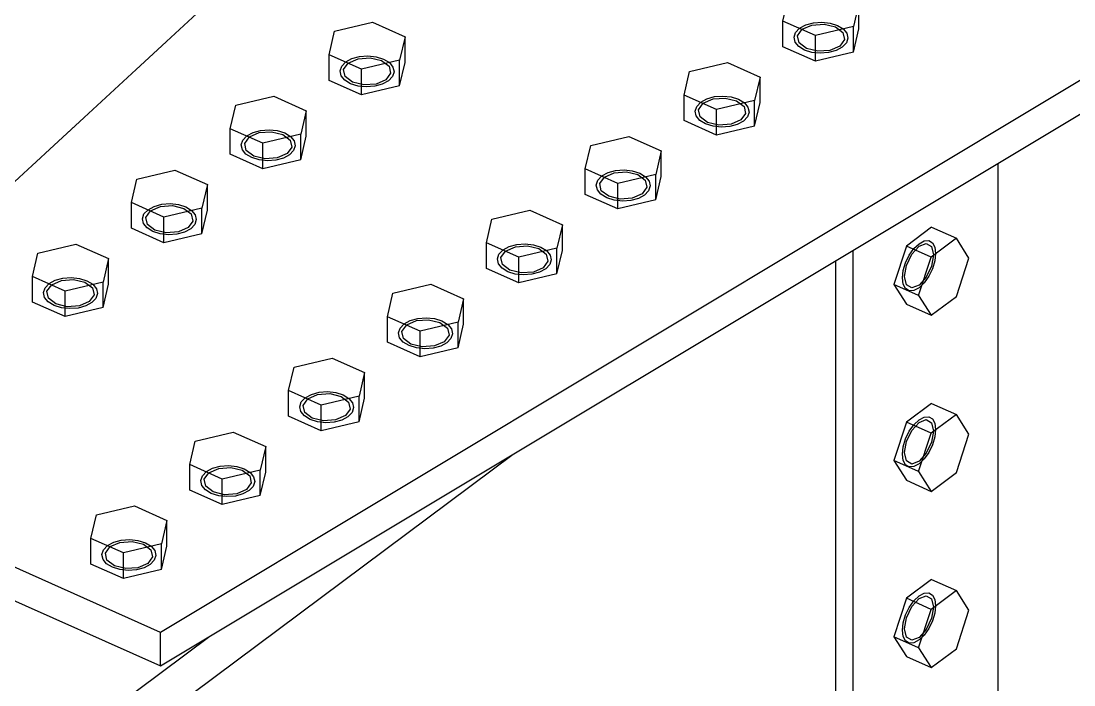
# Model space of a CAD drawing. Header units: millimetres. Extents: x 15962 to 71432, y 9666 to 72266.
# Drawn here: x 28339 to 28827.1, y 43387.7 to 43695.5 of the extents above; entities that cross this region are included whole.
import ezdxf

# ---------------------------------------------------------------- set-up
doc = ezdxf.new("R2010")
doc.units = ezdxf.units.MM
doc.header["$LTSCALE"] = 2

msp = doc.modelspace()

# ---------------------------------------------------------------- linework, layer by layer
at = {"color": 2, "linetype": 'Continuous'}
for p, q in [((28205.4916, 43500.6278), (28670.7147, 43929.9578)), ((29082.0542, 43819.3012), (28403.6067, 43412.0824)), ((28403.6067, 43396.5662), (29082.0542, 43803.785)), ((28792.0144, 42919.4261), (28792.0144, 43629.6969)), ((28724.6705, 43589.2756), (28724.6705, 42869.2284)), ((28716.7636, 42872.7618), (28716.7636, 43584.5297)), ((28403.6067, 43412.0824), (28205.4916, 43500.6278)), ((27803.8306, 42925.7135), (28567.1073, 43494.7028)), ((28205.4916, 43485.1116), (28403.6067, 43396.5662)), ((27803.8306, 42946.1295), (28426.5345, 43410.328)), ((28403.6067, 43396.5662), (28403.6067, 43412.0824))]:
    msp.add_line(p, q, dxfattribs=at)
at = {"color": 7, "linetype": 'Continuous'}
for p, q in [((28692.2069, 43695.4976), (28694.749, 43706.3954)), ((28727.4539, 43703.8542), (28724.9119, 43692.9564)), ((28727.4539, 43691.9966), (28727.4539, 43703.8542)), ((28484.3517, 43690.7699), (28501.9752, 43694.9482)), ((28501.9752, 43694.9482), (28517.0567, 43688.2287)), ((28692.2069, 43683.64), (28692.2069, 43695.4976)), ((28707.2884, 43688.7781), (28692.2069, 43695.4976)), ((28699.9358, 43692.2268), (28702.7805, 43693.7757)), ((28701.1232, 43691.6978), (28705.6506, 43693.6907)), ((28702.7805, 43693.7757), (28706.3153, 43694.7415)), ((28705.6506, 43693.6907), (28711.2981, 43694.1101)), ((28706.3153, 43694.7415), (28710.1942, 43695.0295)), ((28724.9119, 43692.9564), (28707.2884, 43688.7781)), ((28710.1942, 43695.0295), (28714.0374, 43694.6117)), ((28711.2981, 43694.1101), (28716.5523, 43692.8436)), ((28714.0374, 43694.6117), (28717.4689, 43693.5289)), ((28716.5523, 43692.8436), (28720.0054, 43690.2306)), ((28717.4689, 43693.5289), (28720.1527, 43691.8871)), ((28724.9119, 43681.0988), (28724.9119, 43692.9564)), ((28481.8096, 43679.8721), (28484.3517, 43690.7699)), ((28517.0567, 43688.2287), (28514.5146, 43677.331)), ((28517.0567, 43676.3711), (28517.0567, 43688.2287)), ((28697.3357, 43688.0282), (28698.0597, 43690.2463)), ((28697.8349, 43685.7895), (28697.3357, 43688.0282)), ((28698.0597, 43690.2463), (28699.9358, 43692.2268)), ((28698.9288, 43688.6653), (28701.1232, 43691.6978)), ((28699.6555, 43685.4059), (28698.9288, 43688.6653)), ((28707.2884, 43676.9205), (28707.2884, 43688.7781)), ((28720.0054, 43690.2306), (28720.7321, 43686.9712)), ((28720.1527, 43691.8871), (28721.826, 43689.847)), ((28721.826, 43689.847), (28722.3251, 43687.6084)), ((28724.9119, 43681.0988), (28727.4539, 43691.9966)), ((28707.2884, 43676.9205), (28692.2069, 43683.64)), ((28699.5082, 43683.7495), (28697.8349, 43685.7895)), ((28702.1919, 43682.1076), (28699.5082, 43683.7495)), ((28703.1086, 43682.7929), (28699.6555, 43685.4059)), ((28718.5377, 43683.9388), (28714.0102, 43681.9459)), ((28719.7251, 43683.4098), (28716.8804, 43681.8609)), ((28720.7321, 43686.9712), (28718.5377, 43683.9388)), ((28721.6012, 43685.3902), (28719.7251, 43683.4098)), ((28722.3251, 43687.6084), (28721.6012, 43685.3902)), ((28481.8096, 43668.0145), (28481.8096, 43679.8721)), ((28496.8911, 43673.1527), (28481.8096, 43679.8721)), ((28492.3832, 43678.1502), (28495.918, 43679.116)), ((28495.2534, 43678.0652), (28500.9008, 43678.4846)), ((28495.918, 43679.116), (28499.7969, 43679.4041)), ((28499.7969, 43679.4041), (28503.6402, 43678.9862)), ((28500.9008, 43678.4846), (28506.155, 43677.2182)), ((28503.6402, 43678.9862), (28507.0716, 43677.9034)), ((28705.6234, 43681.0248), (28702.1919, 43682.1076)), ((28708.3628, 43681.5265), (28703.1086, 43682.7929)), ((28709.4667, 43680.607), (28705.6234, 43681.0248)), ((28724.9119, 43681.0988), (28707.2884, 43676.9205)), ((28714.0102, 43681.9459), (28708.3628, 43681.5265)), ((28713.3456, 43680.8951), (28709.4667, 43680.607)), ((28716.8804, 43681.8609), (28713.3456, 43680.8951)), ((28486.9385, 43672.4027), (28487.6624, 43674.6209)), ((28487.6624, 43674.6209), (28489.5385, 43676.6013)), ((28488.5315, 43673.0399), (28490.7259, 43676.0723)), ((28489.5385, 43676.6013), (28492.3832, 43678.1502)), ((28490.7259, 43676.0723), (28495.2534, 43678.0652)), ((28514.5146, 43677.331), (28496.8911, 43673.1527)), ((28506.155, 43677.2182), (28509.6081, 43674.6051)), ((28507.0716, 43677.9034), (28509.7554, 43676.2616)), ((28509.6081, 43674.6051), (28510.3348, 43671.3457)), ((28509.7554, 43676.2616), (28511.4287, 43674.2215)), ((28511.4287, 43674.2215), (28511.9279, 43671.9829)), ((28514.5146, 43665.4733), (28514.5146, 43677.331)), ((28514.5146, 43665.4733), (28517.0567, 43676.3711)), ((28648.9181, 43672.1316), (28666.5416, 43676.3099)), ((28666.5416, 43676.3099), (28681.6231, 43669.5904)), ((28487.4376, 43670.1641), (28486.9385, 43672.4027)), ((28489.1109, 43668.124), (28487.4376, 43670.1641)), ((28489.2582, 43669.7805), (28488.5315, 43673.0399)), ((28492.7113, 43667.1674), (28489.2582, 43669.7805)), ((28496.8911, 43661.295), (28496.8911, 43673.1527)), ((28510.3348, 43671.3457), (28508.1404, 43668.3133)), ((28511.2039, 43669.7647), (28509.3278, 43667.7843)), ((28511.9279, 43671.9829), (28511.2039, 43669.7647)), ((28646.376, 43661.2338), (28648.9181, 43672.1316)), ((28681.6231, 43669.5904), (28679.081, 43658.6926)), ((28681.6231, 43657.7328), (28681.6231, 43669.5904)), ((28496.8911, 43661.295), (28481.8096, 43668.0145)), ((28491.7947, 43666.4822), (28489.1109, 43668.124)), ((28495.2261, 43665.3994), (28491.7947, 43666.4822)), ((28497.9655, 43665.901), (28492.7113, 43667.1674)), ((28499.0694, 43664.9815), (28495.2261, 43665.3994)), ((28514.5146, 43665.4733), (28496.8911, 43661.295)), ((28503.6129, 43666.3204), (28497.9655, 43665.901)), ((28502.9483, 43665.2696), (28499.0694, 43664.9815)), ((28506.4831, 43666.2354), (28502.9483, 43665.2696)), ((28508.1404, 43668.3133), (28503.6129, 43666.3204)), ((28509.3278, 43667.7843), (28506.4831, 43666.2354)), ((28438.5208, 43656.5061), (28456.1444, 43660.6844)), ((28456.1444, 43660.6844), (28471.2258, 43653.9649)), ((28646.376, 43649.3762), (28646.376, 43661.2338)), ((28661.4575, 43654.5143), (28646.376, 43661.2338)), ((28654.1049, 43657.963), (28656.9496, 43659.5119)), ((28655.2923, 43657.434), (28659.8198, 43659.4269)), ((28656.9496, 43659.5119), (28660.4844, 43660.4777)), ((28659.8198, 43659.4269), (28665.4672, 43659.8463)), ((28660.4844, 43660.4777), (28664.3633, 43660.7657)), ((28679.081, 43658.6926), (28661.4575, 43654.5143)), ((28664.3633, 43660.7657), (28668.2066, 43660.3479)), ((28665.4672, 43659.8463), (28670.7214, 43658.5798)), ((28668.2066, 43660.3479), (28671.638, 43659.2651)), ((28671.638, 43659.2651), (28674.3218, 43657.6233)), ((28679.081, 43646.835), (28679.081, 43658.6926)), ((28435.9788, 43645.6083), (28438.5208, 43656.5061)), ((28471.2258, 43653.9649), (28468.6837, 43643.0671)), ((28471.2258, 43642.1073), (28471.2258, 43653.9649)), ((28651.5048, 43653.7644), (28652.2288, 43655.9825)), ((28652.004, 43651.5257), (28651.5048, 43653.7644)), ((28652.2288, 43655.9825), (28654.1049, 43657.963)), ((28653.0979, 43654.4015), (28655.2923, 43657.434)), ((28653.8246, 43651.1421), (28653.0979, 43654.4015)), ((28661.4575, 43642.6567), (28661.4575, 43654.5143)), ((28670.7214, 43658.5798), (28674.1745, 43655.9668)), ((28674.1745, 43655.9668), (28674.9012, 43652.7074)), ((28674.3218, 43657.6233), (28675.9951, 43655.5832)), ((28675.9951, 43655.5832), (28676.4943, 43653.3445)), ((28679.081, 43646.835), (28681.6231, 43657.7328)), ((28661.4575, 43642.6567), (28646.376, 43649.3762)), ((28653.6773, 43649.4856), (28652.004, 43651.5257)), ((28656.3611, 43647.8438), (28653.6773, 43649.4856)), ((28657.2777, 43648.5291), (28653.8246, 43651.1421)), ((28672.7068, 43649.675), (28668.1793, 43647.6821)), ((28673.8942, 43649.146), (28671.0495, 43647.597)), ((28674.9012, 43652.7074), (28672.7068, 43649.675)), ((28675.7703, 43651.1264), (28673.8942, 43649.146)), ((28676.4943, 43653.3445), (28675.7703, 43651.1264)), ((28435.9788, 43633.7507), (28435.9788, 43645.6083)), ((28451.0602, 43638.8888), (28435.9788, 43645.6083)), ((28446.5523, 43643.8864), (28450.0871, 43644.8522)), ((28449.4225, 43643.8014), (28455.0699, 43644.2208)), ((28450.0871, 43644.8522), (28453.966, 43645.1402)), ((28453.966, 43645.1402), (28457.8093, 43644.7224)), ((28455.0699, 43644.2208), (28460.3241, 43642.9543)), ((28457.8093, 43644.7224), (28461.2408, 43643.6396)), ((28659.7925, 43646.761), (28656.3611, 43647.8438)), ((28662.5319, 43647.2626), (28657.2777, 43648.5291)), ((28663.6358, 43646.3432), (28659.7925, 43646.761)), ((28679.081, 43646.835), (28661.4575, 43642.6567)), ((28668.1793, 43647.6821), (28662.5319, 43647.2626)), ((28667.5147, 43646.6313), (28663.6358, 43646.3432)), ((28671.0495, 43647.597), (28667.5147, 43646.6313)), ((28441.1076, 43638.1389), (28441.8315, 43640.357)), ((28441.8315, 43640.357), (28443.7077, 43642.3375)), ((28442.7006, 43638.776), (28444.895, 43641.8085)), ((28443.7077, 43642.3375), (28446.5523, 43643.8864)), ((28444.895, 43641.8085), (28449.4225, 43643.8014)), ((28468.6837, 43643.0671), (28451.0602, 43638.8888)), ((28460.3241, 43642.9543), (28463.7772, 43640.3413)), ((28461.2408, 43643.6396), (28463.9245, 43641.9978)), ((28463.7772, 43640.3413), (28464.5039, 43637.0819)), ((28463.9245, 43641.9978), (28465.5979, 43639.9577)), ((28465.5979, 43639.9577), (28466.097, 43637.719)), ((28468.6837, 43631.2095), (28468.6837, 43643.0671)), ((28468.6837, 43631.2095), (28471.2258, 43642.1073)), ((28603.0872, 43637.8678), (28620.7107, 43642.0461)), ((28620.7107, 43642.0461), (28635.7922, 43635.3266)), ((28441.6067, 43635.9002), (28441.1076, 43638.1389)), ((28443.28, 43633.8601), (28441.6067, 43635.9002)), ((28443.4273, 43635.5166), (28442.7006, 43638.776)), ((28446.8804, 43632.9036), (28443.4273, 43635.5166)), ((28451.0602, 43627.0312), (28451.0602, 43638.8888)), ((28464.5039, 43637.0819), (28462.3095, 43634.0495)), ((28465.373, 43635.5009), (28463.4969, 43633.5205)), ((28466.097, 43637.719), (28465.373, 43635.5009)), ((28600.5452, 43626.97), (28603.0872, 43637.8678)), ((28635.7922, 43635.3266), (28633.2501, 43624.4288)), ((28635.7922, 43623.469), (28635.7922, 43635.3266)), ((28451.0602, 43627.0312), (28435.9788, 43633.7507)), ((28445.9638, 43632.2183), (28443.28, 43633.8601)), ((28449.3953, 43631.1355), (28445.9638, 43632.2183)), ((28452.1346, 43631.6371), (28446.8804, 43632.9036)), ((28453.2385, 43630.7177), (28449.3953, 43631.1355)), ((28468.6837, 43631.2095), (28451.0602, 43627.0312)), ((28457.7821, 43632.0566), (28452.1346, 43631.6371)), ((28457.1174, 43631.0058), (28453.2385, 43630.7177)), ((28460.6522, 43631.9716), (28457.1174, 43631.0058)), ((28462.3095, 43634.0495), (28457.7821, 43632.0566)), ((28463.4969, 43633.5205), (28460.6522, 43631.9716)), ((28392.69, 43622.2423), (28410.3135, 43626.4206)), ((28410.3135, 43626.4206), (28425.3949, 43619.7011)), ((28600.5452, 43615.1124), (28600.5452, 43626.97)), ((28615.6266, 43620.2505), (28600.5452, 43626.97)), ((28608.274, 43623.6992), (28611.1187, 43625.2481)), ((28609.4614, 43623.1701), (28613.9889, 43625.1631)), ((28611.1187, 43625.2481), (28614.6535, 43626.2138)), ((28613.9889, 43625.1631), (28619.6363, 43625.5825)), ((28614.6535, 43626.2138), (28618.5324, 43626.5019)), ((28618.5324, 43626.5019), (28622.3757, 43626.0841)), ((28619.6363, 43625.5825), (28624.8905, 43624.316)), ((28622.3757, 43626.0841), (28625.8071, 43625.0013)), ((28625.8071, 43625.0013), (28628.4909, 43623.3595)), ((28390.1479, 43611.3445), (28392.69, 43622.2423)), ((28425.3949, 43619.7011), (28422.8528, 43608.8033)), ((28425.3949, 43607.8435), (28425.3949, 43619.7011)), ((28605.674, 43619.5006), (28606.3979, 43621.7187)), ((28606.3979, 43621.7187), (28608.274, 43623.6992)), ((28607.267, 43620.1377), (28609.4614, 43623.1701)), ((28607.9937, 43616.8783), (28607.267, 43620.1377)), ((28633.2501, 43624.4288), (28615.6266, 43620.2505)), ((28615.6266, 43608.3929), (28615.6266, 43620.2505)), ((28624.8905, 43624.316), (28628.3436, 43621.703)), ((28628.3436, 43621.703), (28629.0703, 43618.4436)), ((28628.4909, 43623.3595), (28630.1642, 43621.3194)), ((28630.1642, 43621.3194), (28630.6634, 43619.0807)), ((28633.2501, 43612.5712), (28633.2501, 43624.4288)), ((28633.2501, 43612.5712), (28635.7922, 43623.469)), ((28615.6266, 43608.3929), (28600.5452, 43615.1124)), ((28606.1731, 43617.2619), (28605.674, 43619.5006)), ((28607.8464, 43615.2218), (28606.1731, 43617.2619)), ((28610.5302, 43613.58), (28607.8464, 43615.2218)), ((28611.4468, 43614.2653), (28607.9937, 43616.8783)), ((28626.8759, 43615.4112), (28622.3485, 43613.4182)), ((28628.0633, 43614.8821), (28625.2186, 43613.3332)), ((28629.0703, 43618.4436), (28626.8759, 43615.4112)), ((28629.9394, 43616.8626), (28628.0633, 43614.8821)), ((28630.6634, 43619.0807), (28629.9394, 43616.8626)), ((28390.1479, 43599.4869), (28390.1479, 43611.3445)), ((28405.2293, 43604.625), (28390.1479, 43611.3445)), ((28400.7215, 43609.6226), (28404.2563, 43610.5884)), ((28403.5916, 43609.5376), (28409.2391, 43609.957)), ((28404.2563, 43610.5884), (28408.1351, 43610.8764)), ((28408.1351, 43610.8764), (28411.9784, 43610.4586)), ((28409.2391, 43609.957), (28414.4933, 43608.6905)), ((28411.9784, 43610.4586), (28415.4099, 43609.3758)), ((28613.9617, 43612.4972), (28610.5302, 43613.58)), ((28616.701, 43612.9988), (28611.4468, 43614.2653)), ((28617.8049, 43612.0794), (28613.9617, 43612.4972)), ((28633.2501, 43612.5712), (28615.6266, 43608.3929)), ((28622.3485, 43613.4182), (28616.701, 43612.9988)), ((28621.6838, 43612.3675), (28617.8049, 43612.0794)), ((28625.2186, 43613.3332), (28621.6838, 43612.3675)), ((28395.2767, 43603.8751), (28396.0006, 43606.0932)), ((28396.0006, 43606.0932), (28397.8768, 43608.0737)), ((28396.8697, 43604.5122), (28399.0641, 43607.5447)), ((28397.8768, 43608.0737), (28400.7215, 43609.6226)), ((28399.0641, 43607.5447), (28403.5916, 43609.5376)), ((28422.8528, 43608.8033), (28405.2293, 43604.625)), ((28414.4933, 43608.6905), (28417.9463, 43606.0775)), ((28415.4099, 43609.3758), (28418.0936, 43607.734)), ((28417.9463, 43606.0775), (28418.673, 43602.8181)), ((28418.0936, 43607.734), (28419.767, 43605.6939)), ((28419.767, 43605.6939), (28420.2661, 43603.4552)), ((28422.8528, 43596.9457), (28422.8528, 43608.8033)), ((28422.8528, 43596.9457), (28425.3949, 43607.8435)), ((28557.2564, 43603.6039), (28574.8799, 43607.7823)), ((28574.8799, 43607.7823), (28589.9613, 43601.0628)), ((28395.7758, 43601.6364), (28395.2767, 43603.8751)), ((28397.4492, 43599.5963), (28395.7758, 43601.6364)), ((28397.5965, 43601.2528), (28396.8697, 43604.5122)), ((28401.0495, 43598.6398), (28397.5965, 43601.2528)), ((28405.2293, 43592.7674), (28405.2293, 43604.625)), ((28418.673, 43602.8181), (28416.4787, 43599.7857)), ((28419.5422, 43601.2371), (28417.666, 43599.2567)), ((28420.2661, 43603.4552), (28419.5422, 43601.2371)), ((28554.7143, 43592.7062), (28557.2564, 43603.6039)), ((28589.9613, 43601.0628), (28587.4192, 43590.165)), ((28589.9613, 43589.2051), (28589.9613, 43601.0628)), ((28405.2293, 43592.7674), (28390.1479, 43599.4869)), ((28400.1329, 43597.9545), (28397.4492, 43599.5963)), ((28403.5644, 43596.8717), (28400.1329, 43597.9545)), ((28406.3037, 43597.3733), (28401.0495, 43598.6398)), ((28407.4077, 43596.4539), (28403.5644, 43596.8717)), ((28422.8528, 43596.9457), (28405.2293, 43592.7674)), ((28411.9512, 43597.7927), (28406.3037, 43597.3733)), ((28411.2865, 43596.742), (28407.4077, 43596.4539)), ((28414.8213, 43597.7077), (28411.2865, 43596.742)), ((28416.4787, 43599.7857), (28411.9512, 43597.7927)), ((28417.666, 43599.2567), (28414.8213, 43597.7077)), ((28761.1134, 43599.9294), (28749.4491, 43591.2349)), ((28761.1134, 43599.9294), (28772.5942, 43594.7989)), ((28346.8591, 43587.9785), (28364.4826, 43592.1568)), ((28364.4826, 43592.1568), (28379.564, 43585.4373)), ((28554.7143, 43580.8485), (28554.7143, 43592.7062)), ((28569.7957, 43585.9867), (28554.7143, 43592.7062)), ((28562.4432, 43589.4354), (28565.2879, 43590.9843)), ((28563.6305, 43588.9063), (28568.158, 43590.8993)), ((28565.2879, 43590.9843), (28568.8227, 43591.95)), ((28568.158, 43590.8993), (28573.8055, 43591.3187)), ((28568.8227, 43591.95), (28572.7015, 43592.2381)), ((28572.7015, 43592.2381), (28576.5448, 43591.8203)), ((28573.8055, 43591.3187), (28579.0597, 43590.0522)), ((28576.5448, 43591.8203), (28579.9763, 43590.7375)), ((28579.9763, 43590.7375), (28582.66, 43589.0957)), ((28749.4491, 43591.2349), (28743.6169, 43573.4131)), ((28760.9299, 43586.1044), (28749.4491, 43591.2349)), ((28751.914, 43587.3772), (28755.2812, 43591.0906)), ((28752.9164, 43590.0532), (28755.2812, 43592.3156)), ((28755.2812, 43592.3156), (28757.646, 43593.5787)), ((28755.2812, 43591.0906), (28758.6484, 43592.397)), ((28757.646, 43593.5787), (28759.7794, 43593.7189)), ((28758.6484, 43592.397), (28761.1134, 43590.9463)), ((28759.7794, 43593.7189), (28761.4724, 43592.7225)), ((28772.5942, 43594.7989), (28760.9299, 43586.1044)), ((28761.1134, 43590.9463), (28762.0156, 43587.1273)), ((28761.4724, 43592.7225), (28762.5594, 43590.6871)), ((28762.5594, 43590.6871), (28762.9339, 43587.8118)), ((28778.4263, 43585.6716), (28772.5942, 43594.7989)), ((28344.317, 43577.0807), (28346.8591, 43587.9785)), ((28379.564, 43585.4373), (28377.022, 43574.5395)), ((28379.564, 43573.5797), (28379.564, 43585.4373)), ((28559.8431, 43585.2368), (28560.567, 43587.4549)), ((28560.567, 43587.4549), (28562.4432, 43589.4354)), ((28561.4361, 43585.8739), (28563.6305, 43588.9063)), ((28562.1629, 43582.6145), (28561.4361, 43585.8739)), ((28587.4192, 43590.165), (28569.7957, 43585.9867)), ((28569.7957, 43574.1291), (28569.7957, 43585.9867)), ((28579.0597, 43590.0522), (28582.5127, 43587.4392)), ((28582.5127, 43587.4392), (28583.2394, 43584.1798)), ((28582.66, 43589.0957), (28584.3334, 43587.0556)), ((28584.3334, 43587.0556), (28584.8325, 43584.8169)), ((28587.4192, 43578.3074), (28587.4192, 43590.165)), ((28587.4192, 43578.3074), (28589.9613, 43589.2051)), ((28749.09, 43583.4928), (28750.7831, 43587.0131)), ((28749.4491, 43582.2518), (28751.914, 43587.3772)), ((28750.7831, 43587.0131), (28752.9164, 43590.0532)), ((28755.0977, 43568.2826), (28760.9299, 43586.1044)), ((28762.0156, 43587.1273), (28761.1134, 43581.9633)), ((28762.9339, 43587.8118), (28762.5594, 43584.3782)), ((28772.5942, 43567.8497), (28778.4263, 43585.6716)), ((28569.7957, 43574.1291), (28554.7143, 43580.8485)), ((28560.3422, 43582.9981), (28559.8431, 43585.2368)), ((28562.0156, 43580.958), (28560.3422, 43582.9981)), ((28564.6993, 43579.3162), (28562.0156, 43580.958)), ((28565.6159, 43580.0015), (28562.1629, 43582.6145)), ((28581.0451, 43581.1473), (28576.5176, 43579.1544)), ((28582.2324, 43580.6183), (28579.3877, 43579.0694)), ((28583.2394, 43584.1798), (28581.0451, 43581.1473)), ((28584.1086, 43582.5988), (28582.2324, 43580.6183)), ((28584.8325, 43584.8169), (28584.1086, 43582.5988)), ((28748.003, 43579.8369), (28749.09, 43583.4928)), ((28748.5468, 43577.0878), (28749.4491, 43582.2518)), ((28761.1134, 43581.9633), (28758.6484, 43576.8379)), ((28761.4724, 43580.7223), (28759.7794, 43577.202)), ((28762.5594, 43584.3782), (28761.4724, 43580.7223)), ((28344.317, 43565.223), (28344.317, 43577.0807)), ((28359.3984, 43570.3612), (28344.317, 43577.0807)), ((28354.8906, 43575.3588), (28358.4254, 43576.3245)), ((28357.7607, 43575.2738), (28363.4082, 43575.6932)), ((28358.4254, 43576.3245), (28362.3043, 43576.6126)), ((28362.3043, 43576.6126), (28366.1475, 43576.1948)), ((28363.4082, 43575.6932), (28368.6624, 43574.4267)), ((28366.1475, 43576.1948), (28369.579, 43575.112)), ((28568.1308, 43578.2334), (28564.6993, 43579.3162)), ((28570.8701, 43578.735), (28565.6159, 43580.0015)), ((28571.974, 43577.8156), (28568.1308, 43578.2334)), ((28587.4192, 43578.3074), (28569.7957, 43574.1291)), ((28576.5176, 43579.1544), (28570.8701, 43578.735)), ((28575.8529, 43578.1036), (28571.974, 43577.8156)), ((28579.3877, 43579.0694), (28575.8529, 43578.1036)), ((28747.6285, 43576.4033), (28748.003, 43579.8369)), ((28748.003, 43573.528), (28747.6285, 43576.4033)), ((28749.4491, 43573.2688), (28748.5468, 43577.0878)), ((28758.6484, 43576.8379), (28755.2812, 43573.1245)), ((28759.7794, 43577.202), (28757.646, 43574.1619)), ((28349.4458, 43569.6113), (28350.1698, 43571.8294)), ((28350.1698, 43571.8294), (28352.0459, 43573.8099)), ((28351.0389, 43570.2484), (28353.2332, 43573.2808)), ((28352.0459, 43573.8099), (28354.8906, 43575.3588)), ((28353.2332, 43573.2808), (28357.7607, 43575.2738)), ((28377.022, 43574.5395), (28359.3984, 43570.3612)), ((28368.6624, 43574.4267), (28372.1155, 43571.8137)), ((28369.579, 43575.112), (28372.2628, 43573.4702)), ((28372.1155, 43571.8137), (28372.8422, 43568.5543)), ((28372.2628, 43573.4702), (28373.9361, 43571.4301)), ((28373.9361, 43571.4301), (28374.4352, 43569.1914)), ((28377.022, 43562.6819), (28377.022, 43574.5395)), ((28377.022, 43562.6819), (28379.564, 43573.5797)), ((28511.4255, 43569.3401), (28529.049, 43573.5184)), ((28529.049, 43573.5184), (28544.1304, 43566.799)), ((28755.0977, 43568.2826), (28743.6169, 43573.4131)), ((28743.6169, 43573.4131), (28749.4491, 43564.2857)), ((28749.09, 43571.4926), (28748.003, 43573.528)), ((28750.7831, 43570.4962), (28749.09, 43571.4926)), ((28751.914, 43571.8181), (28749.4491, 43573.2688)), ((28755.2812, 43573.1245), (28751.914, 43571.8181)), ((28755.2812, 43571.8995), (28752.9164, 43570.6364)), ((28757.646, 43574.1619), (28755.2812, 43571.8995)), ((28349.9449, 43567.3726), (28349.4458, 43569.6113)), ((28351.6183, 43565.3325), (28349.9449, 43567.3726)), ((28351.7656, 43566.989), (28351.0389, 43570.2484)), ((28355.2187, 43564.376), (28351.7656, 43566.989)), ((28359.3984, 43558.5036), (28359.3984, 43570.3612)), ((28372.8422, 43568.5543), (28370.6478, 43565.5219)), ((28373.7113, 43566.9733), (28371.8351, 43564.9928)), ((28374.4352, 43569.1914), (28373.7113, 43566.9733)), ((28508.8834, 43558.4424), (28511.4255, 43569.3401)), ((28544.1304, 43566.799), (28541.5883, 43555.9012)), ((28544.1304, 43554.9413), (28544.1304, 43566.799)), ((28752.9164, 43570.6364), (28750.7831, 43570.4962)), ((28755.0977, 43568.2826), (28760.9299, 43559.1552)), ((28760.9299, 43559.1552), (28772.5942, 43567.8497)), ((28359.3984, 43558.5036), (28344.317, 43565.223)), ((28354.302, 43563.6907), (28351.6183, 43565.3325)), ((28357.7335, 43562.6079), (28354.302, 43563.6907)), ((28360.4729, 43563.1095), (28355.2187, 43564.376)), ((28361.5768, 43562.1901), (28357.7335, 43562.6079)), ((28377.022, 43562.6819), (28359.3984, 43558.5036)), ((28366.1203, 43563.5289), (28360.4729, 43563.1095)), ((28365.4557, 43562.4782), (28361.5768, 43562.1901)), ((28368.9904, 43563.4439), (28365.4557, 43562.4782)), ((28370.6478, 43565.5219), (28366.1203, 43563.5289)), ((28371.8351, 43564.9928), (28368.9904, 43563.4439)), ((28749.4491, 43564.2857), (28760.9299, 43559.1552)), ((28508.8834, 43546.5847), (28508.8834, 43558.4424)), ((28523.9648, 43551.7229), (28508.8834, 43558.4424)), ((28516.6123, 43555.1715), (28519.457, 43556.7205)), ((28517.7996, 43554.6425), (28522.3271, 43556.6354)), ((28519.457, 43556.7205), (28522.9918, 43557.6862)), ((28522.3271, 43556.6354), (28527.9746, 43557.0549)), ((28522.9918, 43557.6862), (28526.8707, 43557.9743)), ((28526.8707, 43557.9743), (28530.7139, 43557.5565)), ((28527.9746, 43557.0549), (28533.2288, 43555.7884)), ((28530.7139, 43557.5565), (28534.1454, 43556.4737)), ((28534.1454, 43556.4737), (28536.8291, 43554.8319)), ((28514.0122, 43550.973), (28514.7361, 43553.1911)), ((28514.7361, 43553.1911), (28516.6123, 43555.1715)), ((28515.6053, 43551.6101), (28517.7996, 43554.6425)), ((28516.332, 43548.3507), (28515.6053, 43551.6101)), ((28541.5883, 43555.9012), (28523.9648, 43551.7229)), ((28523.9648, 43539.8652), (28523.9648, 43551.7229)), ((28533.2288, 43555.7884), (28536.6819, 43553.1754)), ((28536.6819, 43553.1754), (28537.4086, 43549.916)), ((28536.8291, 43554.8319), (28538.5025, 43552.7918)), ((28538.5025, 43552.7918), (28539.0016, 43550.5531)), ((28541.5883, 43544.0435), (28541.5883, 43555.9012)), ((28541.5883, 43544.0435), (28544.1304, 43554.9413)), ((28523.9648, 43539.8652), (28508.8834, 43546.5847)), ((28514.5113, 43548.7343), (28514.0122, 43550.973)), ((28516.1847, 43546.6942), (28514.5113, 43548.7343)), ((28518.8684, 43545.0524), (28516.1847, 43546.6942)), ((28519.785, 43545.7377), (28516.332, 43548.3507)), ((28535.2142, 43546.8835), (28530.6867, 43544.8906)), ((28537.4086, 43549.916), (28535.2142, 43546.8835)), ((28538.2777, 43548.335), (28536.4015, 43546.3545)), ((28539.0016, 43550.5531), (28538.2777, 43548.335)), ((28522.2999, 43543.9696), (28518.8684, 43545.0524)), ((28525.0392, 43544.4712), (28519.785, 43545.7377)), ((28526.1432, 43543.5518), (28522.2999, 43543.9696)), ((28541.5883, 43544.0435), (28523.9648, 43539.8652)), ((28530.6867, 43544.8906), (28525.0392, 43544.4712)), ((28530.022, 43543.8398), (28526.1432, 43543.5518)), ((28533.5568, 43544.8056), (28530.022, 43543.8398)), ((28536.4015, 43546.3545), (28533.5568, 43544.8056)), ((28465.5946, 43535.0763), (28483.2181, 43539.2546)), ((28483.2181, 43539.2546), (28498.2995, 43532.5351)), ((28463.0525, 43524.1785), (28465.5946, 43535.0763)), ((28498.2995, 43532.5351), (28495.7575, 43521.6374)), ((28498.2995, 43520.6775), (28498.2995, 43532.5351)), ((28463.0525, 43512.3209), (28463.0525, 43524.1785)), ((28478.134, 43517.4591), (28463.0525, 43524.1785)), ((28470.7814, 43520.9077), (28473.6261, 43522.4566)), ((28471.9688, 43520.3787), (28476.4962, 43522.3716)), ((28473.6261, 43522.4566), (28477.1609, 43523.4224)), ((28476.4962, 43522.3716), (28482.1437, 43522.791)), ((28477.1609, 43523.4224), (28481.0398, 43523.7105)), ((28481.0398, 43523.7105), (28484.8831, 43523.2926)), ((28482.1437, 43522.791), (28487.3979, 43521.5246)), ((28484.8831, 43523.2926), (28488.3145, 43522.2098)), ((28488.3145, 43522.2098), (28490.9983, 43520.568)), ((28468.1813, 43516.7091), (28468.9053, 43518.9273)), ((28468.9053, 43518.9273), (28470.7814, 43520.9077)), ((28469.7744, 43517.3463), (28471.9688, 43520.3787)), ((28470.5011, 43514.0869), (28469.7744, 43517.3463)), ((28495.7575, 43521.6374), (28478.134, 43517.4591)), ((28478.134, 43505.6014), (28478.134, 43517.4591)), ((28487.3979, 43521.5246), (28490.851, 43518.9116)), ((28490.851, 43518.9116), (28491.5777, 43515.6521)), ((28490.9983, 43520.568), (28492.6716, 43518.528)), ((28492.6716, 43518.528), (28493.1707, 43516.2893)), ((28495.7575, 43509.7797), (28495.7575, 43521.6374)), ((28495.7575, 43509.7797), (28498.2995, 43520.6775)), ((28761.1134, 43518.2652), (28749.4491, 43509.5707)), ((28761.1134, 43518.2652), (28772.5942, 43513.1348)), ((28478.134, 43505.6014), (28463.0525, 43512.3209)), ((28468.6805, 43514.4705), (28468.1813, 43516.7091)), ((28470.3538, 43512.4304), (28468.6805, 43514.4705)), ((28473.0376, 43510.7886), (28470.3538, 43512.4304)), ((28473.9542, 43511.4738), (28470.5011, 43514.0869)), ((28489.3833, 43512.6197), (28484.8558, 43510.6268)), ((28491.5777, 43515.6521), (28489.3833, 43512.6197)), ((28492.4468, 43514.0711), (28490.5707, 43512.0907)), ((28493.1707, 43516.2893), (28492.4468, 43514.0711)), ((28772.5942, 43513.1348), (28760.9299, 43504.4403)), ((28778.4263, 43504.0074), (28772.5942, 43513.1348)), ((28476.469, 43509.7058), (28473.0376, 43510.7886)), ((28479.2084, 43510.2074), (28473.9542, 43511.4738)), ((28480.3123, 43509.2879), (28476.469, 43509.7058)), ((28495.7575, 43509.7797), (28478.134, 43505.6014)), ((28484.8558, 43510.6268), (28479.2084, 43510.2074)), ((28484.1912, 43509.576), (28480.3123, 43509.2879)), ((28487.726, 43510.5418), (28484.1912, 43509.576)), ((28490.5707, 43512.0907), (28487.726, 43510.5418)), ((28749.4491, 43509.5707), (28743.6169, 43491.7489)), ((28760.9299, 43504.4403), (28749.4491, 43509.5707)), ((28750.7831, 43505.349), (28752.9164, 43508.3891)), ((28751.914, 43505.7131), (28755.2812, 43509.4265)), ((28752.9164, 43508.3891), (28755.2812, 43510.6514)), ((28755.2812, 43510.6514), (28757.646, 43511.9145)), ((28755.2812, 43509.4265), (28758.6484, 43510.7328)), ((28757.646, 43511.9145), (28759.7794, 43512.0547)), ((28758.6484, 43510.7328), (28761.1134, 43509.2822)), ((28759.7794, 43512.0547), (28761.4724, 43511.0584)), ((28761.1134, 43509.2822), (28762.0156, 43505.4632)), ((28761.4724, 43511.0584), (28762.5594, 43509.0229)), ((28762.5594, 43509.0229), (28762.9339, 43506.1477)), ((28419.7637, 43500.8125), (28437.3872, 43504.9908)), ((28437.3872, 43504.9908), (28452.4687, 43498.2713)), ((28749.09, 43501.8287), (28750.7831, 43505.349)), ((28749.4491, 43500.5877), (28751.914, 43505.7131)), ((28755.0977, 43486.6184), (28760.9299, 43504.4403)), ((28762.0156, 43505.4632), (28761.1134, 43500.2991)), ((28762.5594, 43502.714), (28761.4724, 43499.0581)), ((28762.9339, 43506.1477), (28762.5594, 43502.714)), ((28772.5942, 43486.1856), (28778.4263, 43504.0074)), ((28417.2216, 43489.9147), (28419.7637, 43500.8125)), ((28452.4687, 43498.2713), (28449.9266, 43487.3736)), ((28452.4687, 43486.4137), (28452.4687, 43498.2713)), ((28747.6285, 43494.7391), (28748.003, 43498.1727)), ((28748.003, 43498.1727), (28749.09, 43501.8287)), ((28748.5468, 43495.4236), (28749.4491, 43500.5877)), ((28761.1134, 43500.2991), (28758.6484, 43495.1737)), ((28761.4724, 43499.0581), (28759.7794, 43495.5378)), ((28748.003, 43491.8638), (28747.6285, 43494.7391)), ((28749.4491, 43491.6046), (28748.5468, 43495.4236)), ((28758.6484, 43495.1737), (28755.2812, 43491.4603)), ((28759.7794, 43495.5378), (28757.646, 43492.4977)), ((28417.2216, 43478.0571), (28417.2216, 43489.9147)), ((28432.3031, 43483.1953), (28417.2216, 43489.9147)), ((28424.9505, 43486.6439), (28427.7952, 43488.1928)), ((28426.1379, 43486.1149), (28430.6654, 43488.1078)), ((28427.7952, 43488.1928), (28431.33, 43489.1586)), ((28430.6654, 43488.1078), (28436.3128, 43488.5272)), ((28431.33, 43489.1586), (28435.2089, 43489.4467)), ((28435.2089, 43489.4467), (28439.0522, 43489.0288)), ((28436.3128, 43488.5272), (28441.567, 43487.2608)), ((28439.0522, 43489.0288), (28442.4836, 43487.946)), ((28442.4836, 43487.946), (28445.1674, 43486.3042)), ((28755.0977, 43486.6184), (28743.6169, 43491.7489)), ((28743.6169, 43491.7489), (28749.4491, 43482.6216)), ((28749.09, 43489.8284), (28748.003, 43491.8638)), ((28750.7831, 43488.832), (28749.09, 43489.8284)), ((28751.914, 43490.154), (28749.4491, 43491.6046)), ((28752.9164, 43488.9723), (28750.7831, 43488.832)), ((28755.2812, 43491.4603), (28751.914, 43490.154)), ((28755.2812, 43490.2354), (28752.9164, 43488.9723)), ((28757.646, 43492.4977), (28755.2812, 43490.2354)), ((28422.3504, 43482.4453), (28423.0744, 43484.6635)), ((28423.0744, 43484.6635), (28424.9505, 43486.6439)), ((28423.9435, 43483.0824), (28426.1379, 43486.1149)), ((28424.6702, 43479.823), (28423.9435, 43483.0824)), ((28449.9266, 43487.3736), (28432.3031, 43483.1953)), ((28432.3031, 43471.3376), (28432.3031, 43483.1953)), ((28441.567, 43487.2608), (28445.0201, 43484.6477)), ((28445.0201, 43484.6477), (28445.7468, 43481.3883)), ((28445.1674, 43486.3042), (28446.8407, 43484.2641)), ((28446.8407, 43484.2641), (28447.3399, 43482.0255)), ((28449.9266, 43475.5159), (28449.9266, 43487.3736)), ((28449.9266, 43475.5159), (28452.4687, 43486.4137)), ((28755.0977, 43486.6184), (28760.9299, 43477.4911)), ((28760.9299, 43477.4911), (28772.5942, 43486.1856)), ((28432.3031, 43471.3376), (28417.2216, 43478.0571)), ((28422.8496, 43480.2066), (28422.3504, 43482.4453)), ((28424.5229, 43478.1666), (28422.8496, 43480.2066)), ((28427.2067, 43476.5248), (28424.5229, 43478.1666)), ((28428.1233, 43477.21), (28424.6702, 43479.823)), ((28443.5524, 43478.3559), (28439.0249, 43476.363)), ((28445.7468, 43481.3883), (28443.5524, 43478.3559)), ((28446.6159, 43479.8073), (28444.7398, 43477.8269)), ((28447.3399, 43482.0255), (28446.6159, 43479.8073)), ((28749.4491, 43482.6216), (28760.9299, 43477.4911)), ((28430.6381, 43475.4419), (28427.2067, 43476.5248)), ((28433.3775, 43475.9436), (28428.1233, 43477.21)), ((28434.4814, 43475.0241), (28430.6381, 43475.4419)), ((28449.9266, 43475.5159), (28432.3031, 43471.3376)), ((28439.0249, 43476.363), (28433.3775, 43475.9436)), ((28438.3603, 43475.3122), (28434.4814, 43475.0241)), ((28441.8951, 43476.278), (28438.3603, 43475.3122)), ((28444.7398, 43477.8269), (28441.8951, 43476.278)), ((28373.9328, 43466.5487), (28391.5564, 43470.727)), ((28391.5564, 43470.727), (28406.6378, 43464.0075)), ((28371.3908, 43455.6509), (28373.9328, 43466.5487)), ((28406.6378, 43464.0075), (28404.0957, 43453.1097)), ((28406.6378, 43452.1499), (28406.6378, 43464.0075)), ((28371.3908, 43443.7933), (28371.3908, 43455.6509)), ((28386.4722, 43448.9314), (28371.3908, 43455.6509)), ((28379.1196, 43452.3801), (28381.9643, 43453.929)), ((28380.307, 43451.8511), (28384.8345, 43453.844)), ((28381.9643, 43453.929), (28385.4991, 43454.8948)), ((28384.8345, 43453.844), (28390.4819, 43454.2634)), ((28385.4991, 43454.8948), (28389.378, 43455.1828)), ((28389.378, 43455.1828), (28393.2213, 43454.765)), ((28390.4819, 43454.2634), (28395.7361, 43452.9969)), ((28393.2213, 43454.765), (28396.6528, 43453.6822)), ((28396.6528, 43453.6822), (28399.3365, 43452.0404)), ((28376.5196, 43448.1815), (28377.2435, 43450.3996)), ((28377.2435, 43450.3996), (28379.1196, 43452.3801)), ((28378.1126, 43448.8186), (28380.307, 43451.8511)), ((28378.8393, 43445.5592), (28378.1126, 43448.8186)), ((28404.0957, 43453.1097), (28386.4722, 43448.9314)), ((28386.4722, 43437.0738), (28386.4722, 43448.9314)), ((28395.7361, 43452.9969), (28399.1892, 43450.3839)), ((28399.1892, 43450.3839), (28399.9159, 43447.1245)), ((28399.3365, 43452.0404), (28401.0098, 43450.0003)), ((28401.0098, 43450.0003), (28401.509, 43447.7616)), ((28404.0957, 43441.2521), (28404.0957, 43453.1097)), ((28404.0957, 43441.2521), (28406.6378, 43452.1499)), ((28377.0187, 43445.9428), (28376.5196, 43448.1815)), ((28378.692, 43443.9027), (28377.0187, 43445.9428)), ((28381.3758, 43442.2609), (28378.692, 43443.9027)), ((28382.2924, 43442.9462), (28378.8393, 43445.5592)), ((28397.7215, 43444.0921), (28393.1941, 43442.0992)), ((28399.9159, 43447.1245), (28397.7215, 43444.0921)), ((28400.785, 43445.5435), (28398.9089, 43443.5631)), ((28401.509, 43447.7616), (28400.785, 43445.5435)), ((28386.4722, 43437.0738), (28371.3908, 43443.7933)), ((28384.8073, 43441.1781), (28381.3758, 43442.2609)), ((28387.5466, 43441.6797), (28382.2924, 43442.9462)), ((28388.6505, 43440.7603), (28384.8073, 43441.1781)), ((28404.0957, 43441.2521), (28386.4722, 43437.0738)), ((28393.1941, 43442.0992), (28387.5466, 43441.6797)), ((28392.5294, 43441.0484), (28388.6505, 43440.7603)), ((28396.0642, 43442.0141), (28392.5294, 43441.0484)), ((28398.9089, 43443.5631), (28396.0642, 43442.0141)), ((28761.1134, 43436.6011), (28749.4491, 43427.9066)), ((28761.1134, 43436.6011), (28772.5942, 43431.4706)), ((28755.2812, 43428.9873), (28757.646, 43430.2504)), ((28757.646, 43430.2504), (28759.7794, 43430.3906)), ((28759.7794, 43430.3906), (28761.4724, 43429.3942)), ((28772.5942, 43431.4706), (28760.9299, 43422.7761)), ((28761.4724, 43429.3942), (28762.5594, 43427.3588)), ((28778.4263, 43422.3433), (28772.5942, 43431.4706)), ((28749.4491, 43427.9066), (28743.6169, 43410.0847)), ((28760.9299, 43422.7761), (28749.4491, 43427.9066)), ((28750.7831, 43423.6848), (28752.9164, 43426.7249)), ((28751.914, 43424.0489), (28755.2812, 43427.7623)), ((28752.9164, 43426.7249), (28755.2812, 43428.9873)), ((28755.2812, 43427.7623), (28758.6484, 43429.0687)), ((28758.6484, 43429.0687), (28761.1134, 43427.618)), ((28761.1134, 43427.618), (28762.0156, 43423.799)), ((28762.5594, 43427.3588), (28762.9339, 43424.4835)), ((28762.9339, 43424.4835), (28762.5594, 43421.0499)), ((28748.003, 43416.5086), (28749.09, 43420.1645)), ((28749.09, 43420.1645), (28750.7831, 43423.6848)), ((28749.4491, 43418.9235), (28751.914, 43424.0489)), ((28755.0977, 43404.9543), (28760.9299, 43422.7761)), ((28762.0156, 43423.799), (28761.1134, 43418.635)), ((28762.5594, 43421.0499), (28761.4724, 43417.394)), ((28772.5942, 43404.5214), (28778.4263, 43422.3433)), ((28747.6285, 43413.075), (28748.003, 43416.5086)), ((28748.5468, 43413.7595), (28749.4491, 43418.9235)), ((28761.1134, 43418.635), (28758.6484, 43413.5096)), ((28761.4724, 43417.394), (28759.7794, 43413.8737)), ((28755.0977, 43404.9543), (28743.6169, 43410.0847)), ((28743.6169, 43410.0847), (28749.4491, 43400.9574)), ((28748.003, 43410.1997), (28747.6285, 43413.075)), ((28749.09, 43408.1643), (28748.003, 43410.1997)), ((28749.4491, 43409.9405), (28748.5468, 43413.7595)), ((28751.914, 43408.4898), (28749.4491, 43409.9405)), ((28755.2812, 43409.7962), (28751.914, 43408.4898)), ((28758.6484, 43413.5096), (28755.2812, 43409.7962)), ((28757.646, 43410.8336), (28755.2812, 43408.5712)), ((28759.7794, 43413.8737), (28757.646, 43410.8336)), ((28750.7831, 43407.1679), (28749.09, 43408.1643)), ((28752.9164, 43407.3081), (28750.7831, 43407.1679)), ((28755.2812, 43408.5712), (28752.9164, 43407.3081)), ((28755.0977, 43404.9543), (28760.9299, 43395.8269)), ((28749.4491, 43400.9574), (28760.9299, 43395.8269)), ((28760.9299, 43395.8269), (28772.5942, 43404.5214))]:
    msp.add_line(p, q, dxfattribs=at)

doc.saveas('drawing.dxf')
